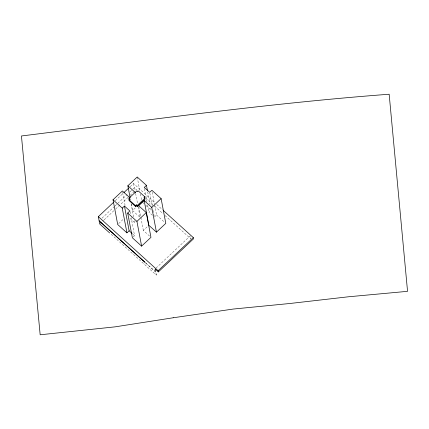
<?xml version="1.0" encoding="UTF-8"?>
<svg xmlns="http://www.w3.org/2000/svg" width="429" height="429" viewBox="0 0 429 429"><rect width="100%" height="100%" fill="white"/><g stroke="black" fill="none" stroke-linecap="round" stroke-linejoin="round"><path stroke-width="0.32" stroke-dasharray="2.15 1.61" d="M115.213 200.767L123.407 193.055M130.153 186.706L133.526 183.532L154.772 202.745M102.038 218.152L114.57 206.36M115.052 205.909L127.097 194.568M129.992 191.849L132.4 189.58M132.883 189.125L134.325 187.763L137.301 190.455M100.22 223.536L103.593 220.361M104.075 219.911L115.16 209.475M115.637 209.025L128.169 197.227M130.094 195.415L134.433 191.334M118.635 223.627L123.305 219.23M139.672 216.988L132.54 210.537L136.277 207.019M129.896 218.291L134.652 222.592L135.569 221.729M152.381 215.294L148.922 212.167L151.121 210.097L150.756 208.145M133.253 236.947L134.572 235.709L131.124 217.476M154.36 217.079L156.558 215.009L154.59 204.595M149.528 236.047L143.345 230.453L147.925 226.142M156.054 268.061L190.272 235.859L190.846 238.883L165.063 215.567M156.746 204.531L162.677 209.894M145.731 198.08L154.156 205.7M154.654 206.151L163.079 213.771M142.369 202.182L143.828 203.502M145.774 205.26L151.121 210.097M156.558 215.009L164.822 222.49M132.593 233.918L134.572 235.709M145.774 262.998L155.7 271.959L156.285 275.075L110.151 233.403M145.747 263.025L155.663 271.991L156.285 275.075M152.252 192.224L154.467 203.941M149.807 192.991L152.268 206.011M153.126 210.569L154.113 215.782M147.678 191.865L150.016 204.236M144.493 188.728L147.077 202.402M147.571 205.003L148.922 212.167M137.21 177L139.795 190.674M140.406 193.929L141.516 199.791M138.792 206.365L143.345 230.453M135.596 193.329L137.564 203.743M138.181 206.998L140.026 216.768M133.526 183.532L134.915 190.878M130.325 198.815L130.572 200.118M131.312 204.027L132.54 210.537M131.081 203.711L133.666 217.385M134.282 220.64L134.652 222.592M130.019 211.615L130.513 214.221M122.614 192.272L125.075 205.293"/><path stroke-width="0.64" d="M126.936 232.861L122.26 208.119L124.458 206.049L129.134 230.791L126.936 232.861L117.696 224.506L113.025 199.764L122.367 190.969L129.976 197.849M130.078 197.517L127.863 185.795L137.21 177L146.45 185.355L147.431 190.562M109.658 232.952L99.737 223.992L98.348 216.64L113.771 202.129M123.89 192.6L128.705 188.068M129.966 199.866L129.15 199.131L128.979 198.225L136.674 190.98L137.489 191.715L138.315 190.943L144.836 196.841L145.007 197.748L144.182 198.525M135.661 206.542L135.489 205.636L136.315 204.858L136.486 205.764L135.661 206.542L129.14 200.643L128.968 199.737L129.794 198.959L128.979 198.225M146.45 185.355L144.251 187.425L149.683 192.342L151.882 190.272L161.122 198.627L165.798 223.37L156.451 232.164L148.842 225.284L144.165 200.541L138.669 205.716L146.278 212.596L150.954 237.339L141.608 246.133L132.373 237.779L127.697 213.036L129.896 210.966L124.458 206.049M144.836 196.841L144.01 197.613L144.825 198.354L144.997 199.26L137.301 206.505L136.486 205.764M137.301 206.505L137.13 205.593L144.825 198.354M141.608 246.133L136.937 221.391L146.278 212.596M156.451 232.164L151.775 207.422L161.122 198.627M193.302 237.596L193.533 238.803L158.355 271.916L158.124 270.704L193.302 237.596L163.17 210.339M127.863 185.795L135.473 192.675M144.165 200.541L151.775 207.422M136.315 204.858L137.13 205.593M128.968 199.737L135.489 205.636M113.025 199.764L122.26 208.119M127.697 213.036L136.937 221.391M129.134 230.791L132.1 233.473M98.348 216.64L158.124 270.704M158.355 271.916L155.094 268.967L155.437 270.785M145.281 262.548L99.147 220.876L144.755 262.13M173.198 317.771L115.181 326.839L40.165 334.786L21.45 135.972C143.726 120.828 265.798 103.496 388.728 94.267L389.157 94.214L407.55 291.334L348.412 296.788L289.95 303.485L233.253 309.052L173.198 317.771"/></g></svg>
